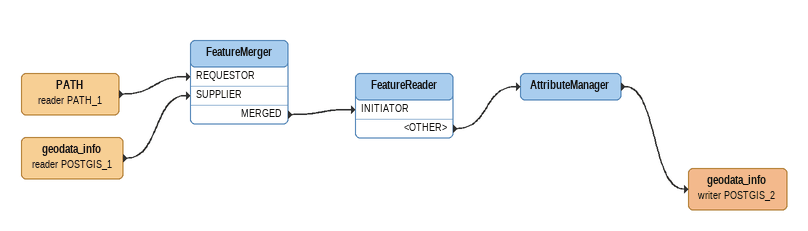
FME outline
PATH (reader PATH_1)
    -> FeatureMerger [REQUESTOR]
geodata_info (reader POSTGIS_1)
    -> FeatureMerger [SUPPLIER]
FeatureMerger
    MERGED -> FeatureReader [INITIATOR]
FeatureReader
    <OTHER> -> AttributeManager
AttributeManager
    -> geodata_info (writer POSTGIS_2)
geodata_info (writer POSTGIS_2)
